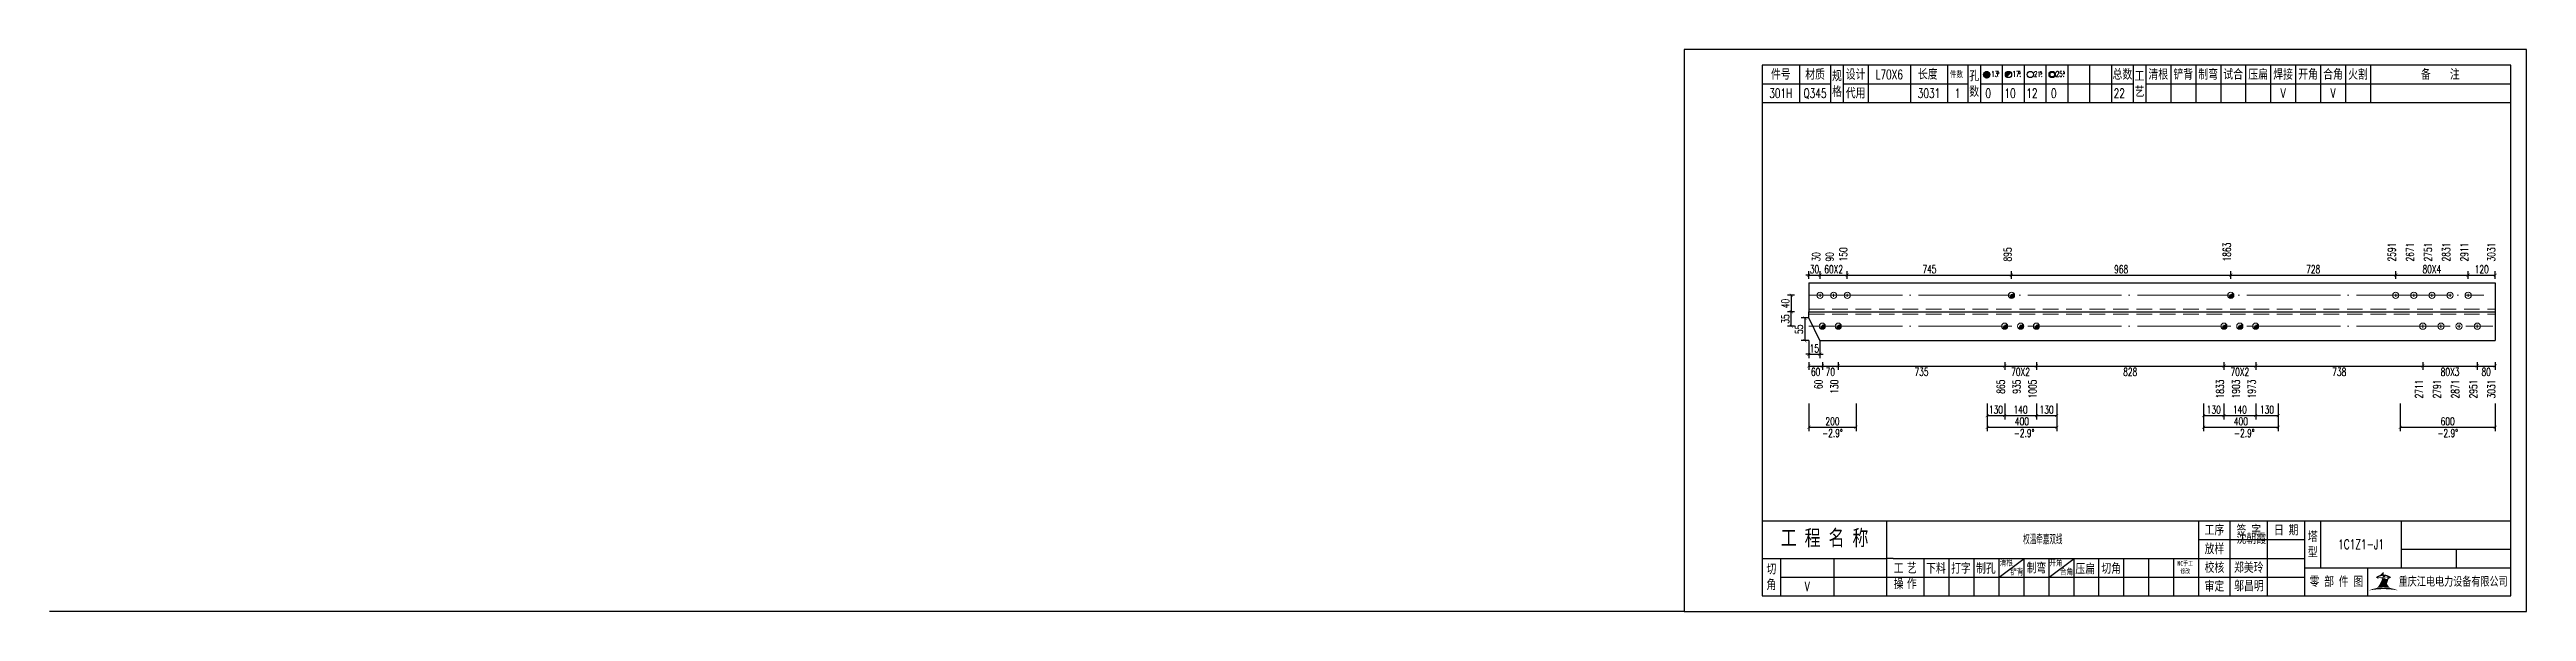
# Model space of a CAD drawing. Header units: millimetres. Extents: x -524 to 9570, y -2481 to 180.
# Drawn here: x -524 to 270, y -1200 to -1020 of the extents above; entities that cross this region are included whole.
import ezdxf
from ezdxf.enums import TextEntityAlignment as Align

# ---------------------------------------------------------------- set-up
doc = ezdxf.new("R2010")
doc.units = ezdxf.units.MM
doc.header["$LTSCALE"] = 20
doc.header["$PDMODE"] = 1
doc.linetypes.add('DASHDOT2X', pattern=[1.75, 1.5, -0.125, 0, -0.125])
doc.linetypes.add('HIDDEN', pattern=[0.375, 0.25, -0.125])
for name, color, linetype, lineweight in [('1', 7, 'Continuous', 25), ('11', 1, 'Continuous', 13), ('2', 1, 'HIDDEN', 13), ('5', 7, 'Continuous', 13), ('7', 3, 'DASHDOT2X', 13)]:
    doc.layers.add(name, color=color, linetype=linetype, lineweight=lineweight)
doc.styles.get("Standard").update_dxf_attribs({"font": 'simplex', "width": 0.7, "bigfont": 'gbhzfs.shx'})
doc.styles.add('SYMBOL_TXT', font='txt.shx', dxfattribs={"width": 0.6})
doc.styles.add('TITLE_TXT', font='simplex.shx', dxfattribs={"width": 0.75, "height": 2.5, "bigfont": 'gbhzfs.shx'})
doc.dimstyles.new('dimStyle4', dxfattribs={"dimtxt": 2.5, "dimasz": 1, "dimexe": 1.25, "dimexo": 0, "dimgap": 0.63, "dimtad": 2, "dimzin": 0, "dimdsep": 46, "dimtxsty": 'standard', "dimblk": 'ARCHTICK', "dimblk1": 'ARCHTICK', "dimblk2": 'ARCHTICK', "dimcen": 0.09, "dimadec": 0, "dimazin": 0, "dimtfac": 1, "dimtdec": 1, "dimtix": 1, "dimtmove": 2, "dimatfit": 3, "dimfxl": 0, "dimtolj": 1, "dimtzin": 0, "dimarcsym": 0})
doc.dimstyles.get("Standard").update_dxf_attribs({"dimtxt": 2.5, "dimasz": 1, "dimexe": 1.25, "dimexo": 0, "dimgap": 0.63, "dimtad": 1, "dimzin": 0, "dimdsep": 46, "dimtxsty": 'standard', "dimblk": 'ARCHTICK', "dimblk1": 'ARCHTICK', "dimblk2": 'ARCHTICK', "dimcen": 0.09, "dimadec": 0, "dimazin": 0, "dimtfac": 1, "dimtdec": 1, "dimtix": 1, "dimtmove": 2, "dimatfit": 3, "dimfxl": 0, "dimtolj": 1, "dimtzin": 0, "dimarcsym": 0})
pattern_1 = [(0, (-3, 0), (0, 0.0125), [])]

# ---------------------------------------------------------------- blocks, each defined once
blk = doc.blocks.new('M12_HOLE')
h = blk.add_hatch()
h.set_pattern_fill('LINE', scale=0.1, style=0)
h.set_pattern_definition(pattern_1)
h.paths.add_polyline_path([(-5, 0, 1), (-1, 0, 1)])
at = {"color": 7}
blk.add_circle((-3, 0), 2, dxfattribs=at)
at = {"color": 7, "attachment_point": 1, "style": 'SYMBOL_TXT'}
for s, insert, char_height, width in [('13\\f??|b0|i0|c0|p54;.', (-0.1170648347537053, 2.110404609075999), 3.5, 5.707453662650948), ('5', (3.739322910876695, 2.264550918150206), 1.8, 2.930899999712656)]:
    blk.add_mtext(s, dxfattribs=dict(at, insert=insert, char_height=char_height, width=width))
blk = doc.blocks.new('M16_HOLE')
h = blk.add_hatch()
h.set_pattern_fill('LINE', scale=0.1, style=0)
h.set_pattern_definition(pattern_1)
h.paths.add_polyline_path([(-1.585786437626905, 1.414213562373095, 0.668178637919299), (-5, 0, 0.198912367379658), (-4.414213562373095, -1.414213562373095)])
at = {"color": 7}
blk.add_circle((-3, 0), 2, dxfattribs=at)
at = {"color": 7, "attachment_point": 1, "style": 'SYMBOL_TXT'}
for s, insert, char_height, width in [('17.', (-0.443935574240129, 2.13042063441452), 3.5, 6.3164), ('5', (3.564570640825252, 2.25180437378188), 1.8, 1.822)]:
    blk.add_mtext(s, dxfattribs=dict(at, insert=insert, char_height=char_height, width=width))
blk = doc.blocks.new('M20_HOLE')
at = {"color": 7}
blk.add_circle((-3, 0), 2, dxfattribs=at)
at = {"color": 7, "attachment_point": 1, "style": 'SYMBOL_TXT'}
for s, insert, char_height, width in [('21.', (-0.6868754558352066, 2.009036737063269), 3.5, 6.0735), ('5', (3.321630759230175, 2.009036737063269), 1.8, 1.4576)]:
    blk.add_mtext(s, dxfattribs=dict(at, insert=insert, char_height=char_height, width=width))
blk = doc.blocks.new('M24_HOLE')
at = {"color": 7}
for radius in [2, 1.5]:
    blk.add_circle((-3, 0), radius, dxfattribs=at)
at = {"color": 7, "attachment_point": 1, "style": 'SYMBOL_TXT'}
for s, insert, char_height, width in [('25.', (-0.6868754558352066, 2.13042063441452), 3.5, 2.4294), ('5', (3.928980201610216, 2.25180437378188), 1.8, 1.9435)]:
    blk.add_mtext(s, dxfattribs=dict(at, insert=insert, char_height=char_height, width=width))
blk = doc.blocks.new('A$C1E394B87')
for p, q in [((270, 180), (0, 180)), ((0, 180), (0, 0)), ((270, 0), (270, 180)), ((0, 0), (270, 0))]:
    blk.add_line(p, q)
blk = doc.blocks.new('JgCard')
h = blk.add_hatch(color=256)
edge = h.paths.add_edge_path()
edge.add_arc((223.8016524729837, -21.84717885384339), 29.00860721842082, 79.81716678233735, 89.27812697573944)
edge.add_arc((224.5325955616654, -21.84717885384339), 29.00860721842082, 90.72187302426055, 100.1828332176626)
edge.add_arc((224.0279874541857, -3.830853464385541), 11.50536553551401, 89.30709440376557, 113.6959925615352, ccw=False)
edge.add_arc((224.3062605804644, -3.830853464385541), 11.50536553551401, 66.30400743846491, 90.69290559623443, ccw=False)
edge = h.paths.add_edge_path()
edge.add_arc((233.0302112674253, 13.18449056462987), 8.873034629199061, 191.5208225546964, 219.6965150385776)
edge.add_arc((215.3040367672247, 13.18449056462987), 8.873034629199061, 320.3034849614224, 348.4791774453036)
edge.add_arc((214.0326012329333, 11.43447699248611), 10.13453382683302, 338.1301204334909, 359.9154198731663)
edge.add_arc((234.3016468017167, 11.43447699248611), 10.13453382683302, 180.0845801266699, 201.8698795665091)
edge.add_line((225.937925765641, 10.90576856469295), (225.6552856147136, 10.35609493506945))
edge.add_arc((224.1679533083088, 7.853493107532699), 3.957321353349253, 91.41975307934291, 127.4827228769255)
edge.add_arc((215.3040367672247, 13.18449056462987), 8.873034629199061, 351.0860103832611, 357.2867084751834)
edge.add_line((222.396322269009, 10.90576856469295), (222.6789624199364, 10.35609493506945))
edge.add_line((222.6789624199364, 10.35609493506945), (221.7697188924139, 10.86032854938844))
edge.add_line((225.6552856147136, 10.35609493506945), (226.5654915637542, 10.86086227359522))
edge.add_arc((224.2330238305049, 7.883670059543192), 3.536460377387214, 93.80567765797379, 121.2894356209631)
edge.add_arc((224.1012242041452, 7.883670059543192), 3.536460377387214, 58.7105643790368, 86.1943223420262)
edge.add_arc((224.1679533083088, 7.853493107532699), 3.957321353349253, 52.53023982105776, 88.60436076552203)
edge.add_arc((233.0302112674253, 13.18449056462987), 8.873034629199061, 182.7132915248167, 188.9137221835162)
edge.add_line((224.1671240173246, 11.44943760304955), (224.1671240173246, 11.41951638194644))
blk.add_hatch(color=256).paths.add_polyline_path([(224.1671240173246, 11.41951638190653, 0.09534363958971465), (224.8964730213393, 7.65936347788454, -0.02857973389665951), (226.2029576453306, 7.517096850535836, -0.1235627947319866), (224.3359488967444, 11.41233217421416, -0.1204986991669159), (225.937925765641, 10.90576856469295), (225.6552856147136, 10.35609493506945), (226.5654915637542, 10.86086227359522, 0.5402417223769541), (226.575360567148, 10.99431825130466, 0.158715983985349), (224.2643381876442, 11.80964050730302, -0.02706108524003999), (224.1671240173246, 12.76445731824299, -0.02706225299216489), (224.0699034296731, 11.80959959181416, 0.1586661026302013), (221.7598355252794, 10.99377351487396, 0.5401762534625951), (221.7697205382283, 10.86032763670437, -5.881062471050359e-06), (221.7697188924139, 10.86032854938844), (222.6789624199364, 10.35609493506945), (222.396322269009, 10.90576856469295, -0.1204986991669226), (223.9982991379056, 11.41233217421416, -0.1235627947319868), (222.1312903893195, 7.517096850535836, -0.0285797338966575), (223.4377750133108, 7.65936347788454, 0.09534363958971454)])
for p, q in [((265, 175), (25, 175)), ((25, 175), (25, 5)), ((37, 175), (37, 163)), ((47, 175), (47, 163)), ((51, 175), (51, 163)), ((59, 175), (59, 163)), ((72.61005959575064, 175), (72.61005959575061, 163)), ((84.43573710762382, 175), (84.43573710762382, 163)), ((91, 175), (91, 163)), ((95, 175), (95, 163)), ((102, 175), (102, 163)), ((109, 175), (109, 163)), ((116, 175), (116, 163)), ((123, 175), (123, 163)), ((130, 175), (130, 163)), ((137, 175), (137, 163)), ((144, 175), (144, 163)), ((148, 175), (148, 163)), ((156, 175), (156, 163)), ((164, 175), (164, 163)), ((172, 175), (172, 163)), ((180, 175), (180, 163)), ((188, 175), (188, 163)), ((196, 175), (196, 163)), ((204, 175), (204, 163)), ((212, 175), (212, 163)), ((220, 175), (220, 163)), ((265, 5), (265, 175)), ((25, 169), (47, 169)), ((51, 168.9999999999999), (91, 168.9999999999999)), ((95, 168.9999999999999), (144, 168.9999999999999)), ((148, 169), (265, 169)), ((25, 163), (265, 163)), ((25, 29), (265, 29)), ((65, 17), (65, 29)), ((165, 5), (165, 29)), ((175, 5), (175, 29)), ((187, 5), (187, 29)), ((199, 5), (199, 29)), ((204, 29), (204, 14)), ((230, 14), (230, 29)), ((25, 17), (65, 17)), ((31, 5), (31, 17)), ((48, 17), (48, 5)), ((65, 5), (65, 17)), ((67, 17), (65, 17)), ((67, 17), (165, 17)), ((77, 5), (77, 17)), ((85, 5), (85, 17)), ((93, 5), (93, 17)), ((101, 5), (101, 17)), ((101, 11), (109, 17)), ((109, 5), (109, 17)), ((117, 5), (117, 17)), ((117, 11), (125, 17)), ((125, 5), (125, 17)), ((133, 5), (133, 17)), ((141, 5), (141, 17)), ((149, 5), (149, 17)), ((157, 5), (157, 17)), ((165, 23), (199, 23)), ((165, 17), (199, 17)), ((230, 20), (265, 20)), ((247.5, 20), (247.5, 14)), ((31, 11), (65, 11)), ((65, 11), (165, 11)), ((165, 11), (199, 11)), ((199, 14), (265, 14)), ((219.0802760739607, 14), (219.0802760739607, 5)), ((25, 5), (265, 5))]:
    blk.add_line(p, q)
blk.add_lwpolyline([(96.0334779468642, 171.9855941999696, -1), (98.0334779468642, 171.9855941999696, -1)], format="xyb", close=True)
for p in [(65.8050297978753, 166), (145, 96)]:
    blk.add_point(p)
blk.add_blockref('A$C1E394B87', (0, 0))
at = {"xscale": 0.5, "yscale": 0.5, "zscale": 0.5}
for name, p in [('M12_HOLE', (98.5334779468642, 171.9855941999696)), ('M16_HOLE', (105.5, 171.9999999999999)), ('M20_HOLE', (112.5, 171.9999999999999)), ('M24_HOLE', (119.5, 171.9999999999999))]:
    blk.add_blockref(name, p, dxfattribs=at)
at = {"attachment_point": 5, "style": 'TITLE_TXT'}
for s, insert, char_height, width in [('{\\fSimHei|b0|i0|c134|p2;件号}', (31, 172), 3, 15), ('{\\fSimHei|b0|i0|c134|p2;材质}', (42, 172), 3, 8), ('{\\fSimHei|b0|i0|c134|p2;规格}', (49, 169), 3, 4), ('{\\fSimHei|b0|i0|c134|p2;代用}', (55, 166), 3, 8), ('{\\fSimHei|b0|i0|c134|p2;设计}', (55, 171.9999999999999), 3, 8.000000000000014), ('{\\fSimHei|b0|i0|c134|p2;长度}', (78.11684221050325, 172.0531705390044), 3, 8), ('{\\fSimHei|b0|i0|c134|p2;件数}', (87.3041250533895, 171.9999999999999), 2, 8.8244), ('{\\fSimHei|b0|i0|c134|p2;孔数}', (93, 169), 3, 4), ('{\\fSimHei|b0|i0|c134|p2;总数}', (140.5, 171.9999999999999), 3, 7), ('{\\fSimHei|b0|i0|c134|p2;工\\P艺}', (146, 169), 3, 4), ('{\\fSimHei|b0|i0|c134|p2;清根}', (152, 172), 3, 8), ('{\\fSimHei|b0|i0|c134|p2;铲背}', (160, 172), 3, 8), ('{\\fSimHei|b0|i0|c134|p2;制弯}', (168, 172), 3, 8.000000000000028), ('{\\fSimHei|b0|i0|c134|p2;试合}', (176, 172), 3, 8), ('{\\fSimHei|b0|i0|c134|p2;压扁}', (184, 172), 3, 8), ('{\\fSimHei|b0|i0|c134|p2;焊接}', (192, 172), 3, 8), ('{\\fSimHei|b0|i0|c134|p2;开角}', (200, 172), 3, 8.000000000000057), ('{\\fSimHei|b0|i0|c134|p2;合角}', (208, 172), 3, 8), ('{\\fSimHei|b0|i0|c134|p2;火割}', (216, 172), 3, 8), ('{\\fSimHei|b0|i0|c134|p2;备    注}', (242.3967818627186, 171.9765054582008), 3, 22), ('{\\fSimHei|b0|i0|c134|p2;工 程 名 称}', (45.04268864723963, 23.33842704880232), 5, 47.33333333333334), ('{\\fSimHei|b0|i0|c134|p2;工序}', (170, 26), 3, 10), ('{\\fSimHei|b0|i0|c134|p2;签 字}', (181, 26), 3, 12), ('{\\fSimHei|b0|i0|c134|p2;^I沈朝霞}', (181.0520504248258, 23.27747906449889), 3, 12), ('{\\fSimHei|b0|i0|c134|p2;日 期}', (193, 26), 3, 12), ('{\\fSimHei|b0|i0|c134|p2;塔\\P型}', (201.5, 21.5), 3, 5.000000000000028), ('{\\fSimHei|b0|i0|c134|p2;艺\\P作}', (73.01340619218274, 11.29930144135182), 3, 6.000000000000004), ('{\\fSimHei|b0|i0|c134|p2;打字}', (88.74376492044746, 13.75191016783555), 3, 8), ('{\\fSimHei|b0|i0|c134|p2;清根}', (103.3080888185272, 15.56254542211099), 2, 8), ('{\\fSimHei|b0|i0|c134|p2;制弯}', (112.9524832210667, 13.86807755023182), 3, 8.000000000000028), ('{\\fSimHei|b0|i0|c134|p2;开角}', (119.2123351337376, 15.54156681030855), 2, 8.000000000000057), ('{\\fSimHei|b0|i0|c134|p2;NC手工修改}', (160.6311373906198, 14.05820252967675), 1.5, 6.204069777279955), ('{\\fSimHei|b0|i0|c134|p2;放样}', (170, 20), 3, 10), ('{\\fSimHei|b0|i0|c134|p2;校核}', (170, 14), 3, 10.00000000000003), ('{\\fSimHei|b0|i0|c134|p2;郑美玲}', (181, 14), 3, 12), ('{\\fSimHei|b0|i0|c134|p2;切\\P角}', (28, 11), 3, 6.000000000000004), ('{\\fSimHei|b0|i0|c134|p2;工\\P操}', (68.78408056366106, 11.29930144135182), 3, 6.000000000000004), ('{\\fSimHei|b0|i0|c134|p2;下料}', (80.74376492044746, 13.75191016783555), 3, 8), ('{\\fSimHei|b0|i0|c134|p2;制孔}', (96.74376492044746, 13.75191016783555), 3, 8.000000000000028), ('{\\fSimHei|b0|i0|c134|p2;铲背}', (106.6982872637203, 12.58010217278223), 2, 8), ('{\\fSimHei|b0|i0|c134|p2;合角}', (122.601153766583, 12.67610618408509), 2, 8), ('{\\fSimHei|b0|i0|c134|p2;压扁}', (128.5896913500159, 13.56672241423536), 3, 8), ('{\\fSimHei|b0|i0|c134|p2;切角}', (136.8970089545677, 13.6938446517654), 3, 8), ('{\\fSimHei|b0|i0|c134|p2;审定}', (170, 8), 3, 10), ('{\\fSimHei|b0|i0|c134|p2;邬昌明}', (181.0428184060297, 8.12303372435349), 3, 12), ('{\\fSimHei|b0|i0|c134|p2;零 部 件 图}', (209.0827348158753, 9.5), 3, 30.76131175444226), ('{\\fSimHei|b0|i0|c134|p2;重庆江电电力设备有限公司}', (246.5086378857131, 9.475432444103376), 2.772000000000001, 63.29400000000002)]:
    blk.add_mtext(s, dxfattribs=dict(at, insert=insert, char_height=char_height, width=width))
blk = doc.blocks.new('M16')
for p, q in [((-0.7071067811865476, -0.7071067811865476), (0.7071067811865475, 0.7071067811865475)), ((-0.4, 4.898425415289509e-17), (0.4, 0)), ((2.449212707644755e-17, 0.4), (0, -0.4))]:
    blk.add_line(p, q)
blk.add_circle((0, 0), 1)
for centre, radius, end in [((0, 0), 0.8, 45.00000000000001), ((0, 0), 0.6, 45.00000000000001), ((0, 0), 0.4, 45.00000000000001), ((-5.551115123125783e-17, -5.551115123125783e-17), 0.2, 45)]:
    blk.add_arc(centre, radius, 225, end)
blk = doc.blocks.new('M20')
for p, q in [((-0.5, 0), (0.5, 0)), ((0, -0.5), (0, 0.5))]:
    blk.add_line(p, q)
blk.add_circle((0, 0), 1)
blk = doc.blocks.new('_ArchTick')
at = {"color": 0, "linetype": 'ByBlock', "const_width": 0.15}
blk.add_lwpolyline([(-0.5, -0.5), (0.5, 0.5)], dxfattribs=at)
blk = doc.blocks.new('*D849')
at = {"layer": '11', "color": 0, "lineweight": -2}
for p, q in [((39.99999629678496, -1120.125012380202), (39.99999629678496, -1122.625012380202)), ((39.99999629678496, -1121.375012380202), (44.35552063073192, -1121.375012380202)), ((44.35552063073192, -1120.125012380202), (44.35552063073192, -1122.625012380202))]:
    blk.add_line(p, q, dxfattribs=at)
at = {"layer": 'Defpoints', "color": 0}
for p in [(39.99999629678496, -1120.125012380202), (44.35552063073192, -1120.125012380202), (44.35552063073192, -1121.375012380202)]:
    blk.add_point(p, dxfattribs=at)
at = {"layer": '11', "color": 0, "lineweight": -2, "rotation": 180}
blk.add_blockref('_ArchTick', (39.99999629678496, -1121.375012380202), dxfattribs=at)
at = {"layer": '11', "color": 0, "lineweight": -2}
blk.add_blockref('_ArchTick', (44.35552063073192, -1121.375012380202), dxfattribs=at)
at = {"layer": '11', "color": 0, "insert": (42.17775846375844, -1123.255012380202), "char_height": 2.5, "attachment_point": 5}
blk.add_mtext('\\A1;60', dxfattribs=at)
blk = doc.blocks.new('*D850')
at = {"layer": '11', "color": 0, "lineweight": -2}
for p, q in [((44.35552063073192, -1120.125012380202), (44.35552063073192, -1122.625012380202)), ((44.35552063073192, -1121.375012380202), (49.43696568700398, -1121.375012380202)), ((49.43696568700398, -1120.125012380202), (49.43696568700398, -1122.625012380202))]:
    blk.add_line(p, q, dxfattribs=at)
at = {"layer": 'Defpoints', "color": 0}
for p in [(44.35552063073192, -1120.125012380202), (49.43696568700398, -1120.125012380202), (49.43696568700398, -1121.375012380202)]:
    blk.add_point(p, dxfattribs=at)
at = {"layer": '11', "color": 0, "lineweight": -2, "rotation": 180}
blk.add_blockref('_ArchTick', (44.35552063073192, -1121.375012380202), dxfattribs=at)
at = {"layer": '11', "color": 0, "lineweight": -2}
blk.add_blockref('_ArchTick', (49.43696568700398, -1121.375012380202), dxfattribs=at)
at = {"layer": '11', "color": 0, "insert": (46.89624315886795, -1123.255012380202), "char_height": 2.5, "attachment_point": 5}
blk.add_mtext('\\A1;70', dxfattribs=at)
blk = doc.blocks.new('*D851')
at = {"layer": '11', "color": 0, "lineweight": -2}
for p, q in [((49.43696568700398, -1120.125012380202), (49.43696568700398, -1122.625012380202)), ((49.43696568700398, -1121.375012380202), (102.7921387778624, -1121.375012380202)), ((102.7921387778624, -1120.125012380202), (102.7921387778624, -1122.625012380202))]:
    blk.add_line(p, q, dxfattribs=at)
at = {"layer": 'Defpoints', "color": 0}
for p in [(49.43696568700398, -1120.125012380202), (102.7921387778624, -1120.125012380202), (102.7921387778624, -1121.375012380202)]:
    blk.add_point(p, dxfattribs=at)
at = {"layer": '11', "color": 0, "lineweight": -2, "rotation": 180}
blk.add_blockref('_ArchTick', (49.43696568700398, -1121.375012380202), dxfattribs=at)
at = {"layer": '11', "color": 0, "lineweight": -2}
blk.add_blockref('_ArchTick', (102.7921387778624, -1121.375012380202), dxfattribs=at)
at = {"layer": '11', "color": 0, "insert": (76.1145522324332, -1123.255012380202), "char_height": 2.5, "attachment_point": 5}
blk.add_mtext('\\A1;735', dxfattribs=at)
blk = doc.blocks.new('*D852')
at = {"layer": '11', "color": 0, "lineweight": -2}
for p, q in [((102.7921387778624, -1120.125012380202), (102.7921387778624, -1122.625012380202)), ((102.7921387778624, -1121.375012380202), (112.9550288904065, -1121.375012380202)), ((112.9550288904065, -1120.125012380202), (112.9550288904065, -1122.625012380202))]:
    blk.add_line(p, q, dxfattribs=at)
at = {"layer": 'Defpoints', "color": 0}
for p in [(102.7921387778624, -1120.125012380202), (112.9550288904065, -1120.125012380202), (112.9550288904065, -1121.375012380202)]:
    blk.add_point(p, dxfattribs=at)
at = {"layer": '11', "color": 0, "lineweight": -2, "rotation": 180}
blk.add_blockref('_ArchTick', (102.7921387778624, -1121.375012380202), dxfattribs=at)
at = {"layer": '11', "color": 0, "lineweight": -2}
blk.add_blockref('_ArchTick', (112.9550288904065, -1121.375012380202), dxfattribs=at)
at = {"layer": '11', "color": 0, "insert": (107.8735838341345, -1123.255012380202), "char_height": 2.5, "attachment_point": 5}
blk.add_mtext('\\A1;70X2', dxfattribs=at)
blk = doc.blocks.new('*D853')
at = {"layer": '11', "color": 0, "lineweight": -2}
for p, q in [((112.9550288904065, -1120.125012380202), (112.9550288904065, -1122.625012380202)), ((112.9550288904065, -1121.375012380202), (173.061264698883, -1121.375012380202)), ((173.061264698883, -1120.125012380202), (173.061264698883, -1122.625012380202))]:
    blk.add_line(p, q, dxfattribs=at)
at = {"layer": 'Defpoints', "color": 0}
for p in [(112.9550288904065, -1120.125012380202), (173.061264698883, -1120.125012380202), (173.061264698883, -1121.375012380202)]:
    blk.add_point(p, dxfattribs=at)
at = {"layer": '11', "color": 0, "lineweight": -2, "rotation": 180}
blk.add_blockref('_ArchTick', (112.9550288904065, -1121.375012380202), dxfattribs=at)
at = {"layer": '11', "color": 0, "lineweight": -2}
blk.add_blockref('_ArchTick', (173.061264698883, -1121.375012380202), dxfattribs=at)
at = {"layer": '11', "color": 0, "insert": (143.0081467946447, -1123.255012380202), "char_height": 2.5, "attachment_point": 5}
blk.add_mtext('\\A1;828', dxfattribs=at)
blk = doc.blocks.new('*D854')
at = {"layer": '11', "color": 0, "lineweight": -2}
for p, q in [((173.061264698883, -1120.125012380202), (173.061264698883, -1122.625012380202)), ((173.061264698883, -1121.375012380202), (183.2241548114271, -1121.375012380202)), ((183.2241548114271, -1120.125012380202), (183.2241548114271, -1122.625012380202))]:
    blk.add_line(p, q, dxfattribs=at)
at = {"layer": 'Defpoints', "color": 0}
for p in [(173.061264698883, -1120.125012380202), (183.2241548114271, -1120.125012380202), (183.2241548114271, -1121.375012380202)]:
    blk.add_point(p, dxfattribs=at)
at = {"layer": '11', "color": 0, "lineweight": -2, "rotation": 180}
blk.add_blockref('_ArchTick', (173.061264698883, -1121.375012380202), dxfattribs=at)
at = {"layer": '11', "color": 0, "lineweight": -2}
blk.add_blockref('_ArchTick', (183.2241548114271, -1121.375012380202), dxfattribs=at)
at = {"layer": '11', "color": 0, "insert": (178.142709755155, -1123.255012380202), "char_height": 2.5, "attachment_point": 5}
blk.add_mtext('\\A1;70X2', dxfattribs=at)
blk = doc.blocks.new('*D855')
at = {"layer": '11', "color": 0, "lineweight": -2}
for p, q in [((183.2241548114271, -1120.125012380202), (183.2241548114271, -1122.625012380202)), ((183.2241548114271, -1121.375012380202), (236.7971041189812, -1121.375012380202)), ((236.7971041189812, -1120.125012380202), (236.7971041189812, -1122.625012380202))]:
    blk.add_line(p, q, dxfattribs=at)
at = {"layer": 'Defpoints', "color": 0}
for p in [(183.2241548114271, -1120.125012380202), (236.7971041189812, -1120.125012380202), (236.7971041189812, -1121.375012380202)]:
    blk.add_point(p, dxfattribs=at)
at = {"layer": '11', "color": 0, "lineweight": -2, "rotation": 180}
blk.add_blockref('_ArchTick', (183.2241548114271, -1121.375012380202), dxfattribs=at)
at = {"layer": '11', "color": 0, "lineweight": -2}
blk.add_blockref('_ArchTick', (236.7971041189812, -1121.375012380202), dxfattribs=at)
at = {"layer": '11', "color": 0, "insert": (210.0106294652041, -1123.255012380202), "char_height": 2.5, "attachment_point": 5}
blk.add_mtext('\\A1;738', dxfattribs=at)
blk = doc.blocks.new('*D856')
at = {"layer": '11', "color": 0, "lineweight": -2}
for p, q in [((236.7971041189812, -1120.125012380202), (236.7971041189812, -1122.625012380202)), ((236.7971041189812, -1121.375012380202), (254.2192014547727, -1121.375012380202)), ((254.2192014547727, -1120.125012380202), (254.2192014547727, -1122.625012380202))]:
    blk.add_line(p, q, dxfattribs=at)
at = {"layer": 'Defpoints', "color": 0}
for p in [(236.7971041189812, -1120.125012380202), (254.2192014547727, -1120.125012380202), (254.2192014547727, -1121.375012380202)]:
    blk.add_point(p, dxfattribs=at)
at = {"layer": '11', "color": 0, "lineweight": -2, "rotation": 180}
blk.add_blockref('_ArchTick', (236.7971041189812, -1121.375012380202), dxfattribs=at)
at = {"layer": '11', "color": 0, "lineweight": -2}
blk.add_blockref('_ArchTick', (254.2192014547727, -1121.375012380202), dxfattribs=at)
at = {"layer": '11', "color": 0, "insert": (245.508152786877, -1123.255012380202), "char_height": 2.5, "attachment_point": 5}
blk.add_mtext('\\A1;80X3', dxfattribs=at)
blk = doc.blocks.new('*D857')
at = {"layer": '11', "color": 0, "lineweight": -2}
for p, q in [((254.2192014547727, -1120.125012380202), (254.2192014547727, -1122.625012380202)), ((254.2192014547727, -1121.375012380202), (259.999996296785, -1121.375012380202)), ((259.999996296785, -1120.125012380202), (259.999996296785, -1122.625012380202))]:
    blk.add_line(p, q, dxfattribs=at)
at = {"layer": 'Defpoints', "color": 0}
for p in [(254.2192014547727, -1120.125012380202), (259.999996296785, -1120.125012380202), (259.999996296785, -1121.375012380202)]:
    blk.add_point(p, dxfattribs=at)
at = {"layer": '11', "color": 0, "lineweight": -2, "rotation": 180}
blk.add_blockref('_ArchTick', (254.2192014547727, -1121.375012380202), dxfattribs=at)
at = {"layer": '11', "color": 0, "lineweight": -2}
blk.add_blockref('_ArchTick', (259.999996296785, -1121.375012380202), dxfattribs=at)
at = {"layer": '11', "color": 0, "insert": (257.1095988757788, -1123.255012380202), "char_height": 2.5, "attachment_point": 5}
blk.add_mtext('\\A1;80', dxfattribs=at)
blk = doc.blocks.new('*D858')
at = {"layer": '11', "color": 0, "lineweight": -2}
for p, q in [((39.99999629678496, -1092.250012380202), (38.99999629678496, -1092.250012380202)), ((39.99999629678496, -1093.500012380202), (39.99999629678496, -1091.000012380202)), ((39.99999629678496, -1092.250012380202), (43.59999629678532, -1092.250012380202)), ((43.59999629678532, -1093.500012380202), (43.59999629678532, -1091.000012380202)), ((43.59999629678532, -1092.250012380202), (44.59999629678532, -1092.250012380202))]:
    blk.add_line(p, q, dxfattribs=at)
at = {"layer": 'Defpoints', "color": 0}
for p in [(39.99999629678496, -1093.500012380202), (43.59999629678532, -1092.250012380202), (43.59999629678532, -1093.500012380202)]:
    blk.add_point(p, dxfattribs=at)
at = {"layer": '11', "color": 0, "lineweight": -2}
blk.add_blockref('_ArchTick', (39.99999629678496, -1092.250012380202), dxfattribs=at)
at = {"layer": '11', "color": 0, "lineweight": -2, "rotation": 180}
blk.add_blockref('_ArchTick', (43.59999629678532, -1092.250012380202), dxfattribs=at)
at = {"layer": '11', "color": 0, "insert": (41.79999629678514, -1090.370012380202), "char_height": 2.5, "attachment_point": 5}
blk.add_mtext('\\A1;30', dxfattribs=at)
blk = doc.blocks.new('*D865')
at = {"layer": '11', "color": 0, "lineweight": -2}
for p, q in [((39.99999629678496, -1105.982155237345), (37.49999629678496, -1105.982155237345)), ((38.74999629678496, -1105.982155237345), (38.74999629678496, -1113.250012380202)), ((39.99999629678496, -1113.250012380202), (37.49999629678496, -1113.250012380202))]:
    blk.add_line(p, q, dxfattribs=at)
at = {"layer": 'Defpoints', "color": 0}
for p in [(39.99999629678496, -1105.982155237345), (38.74999629678496, -1113.250012380202), (39.99999629678496, -1113.250012380202)]:
    blk.add_point(p, dxfattribs=at)
at = {"layer": '11', "color": 0, "lineweight": -2}
for p, rotation in [((38.74999629678496, -1105.982155237345), 90), ((38.74999629678496, -1113.250012380202), 270)]:
    blk.add_blockref('_ArchTick', p, dxfattribs=dict(at, rotation=rotation))
at = {"layer": '11', "color": 0, "insert": (36.86999629678513, -1109.616083808774), "char_height": 2.5, "attachment_point": 5, "rotation": 90}
blk.add_mtext('\\A1;55', dxfattribs=at)
blk = doc.blocks.new('*D866')
at = {"layer": '11', "color": 0, "lineweight": -2}
for p, q in [((39.99999629678496, -1117.625012380202), (38.99999629678496, -1117.625012380202)), ((39.99999629678496, -1113.250012380202), (39.99999629678496, -1118.875012380202)), ((39.99999629678496, -1117.625012380202), (43.56785343964293, -1117.625012380202)), ((43.56785343964293, -1113.250012380202), (43.56785343964293, -1118.875012380202)), ((43.56785343964293, -1117.625012380202), (44.56785343964293, -1117.625012380202))]:
    blk.add_line(p, q, dxfattribs=at)
at = {"layer": 'Defpoints', "color": 0}
for p in [(39.99999629678496, -1113.250012380202), (43.56785343964293, -1113.250012380202), (43.56785343964293, -1117.625012380202)]:
    blk.add_point(p, dxfattribs=at)
at = {"layer": '11', "color": 0, "lineweight": -2}
blk.add_blockref('_ArchTick', (39.99999629678496, -1117.625012380202), dxfattribs=at)
at = {"layer": '11', "color": 0, "lineweight": -2, "rotation": 180}
blk.add_blockref('_ArchTick', (43.56785343964293, -1117.625012380202), dxfattribs=at)
at = {"layer": '11', "color": 0, "insert": (41.78392486821394, -1115.745012380202), "char_height": 2.5, "attachment_point": 5}
blk.add_mtext('\\A1;15', dxfattribs=at)
blk = doc.blocks.new('*D868')
at = {"layer": '1', "color": 0, "lineweight": -2}
for p, q in [((35.37499629678496, -1098.714298094488), (33.12499629678496, -1098.714298094488)), ((34.37499629678496, -1098.714298094488), (34.37499629678496, -1104.000012380202)), ((35.37499629678496, -1104.000012380202), (33.12499629678496, -1104.000012380202))]:
    blk.add_line(p, q, dxfattribs=at)
at = {"layer": 'Defpoints', "color": 0}
for p in [(35.37499629678496, -1098.714298094488), (34.37499629678496, -1104.000012380202), (35.37499629678496, -1104.000012380202)]:
    blk.add_point(p, dxfattribs=at)
at = {"layer": '1', "color": 0, "lineweight": -2}
for p, rotation in [((34.37499629678496, -1098.714298094488), 90), ((34.37499629678496, -1104.000012380202), 270)]:
    blk.add_blockref('_ArchTick', p, dxfattribs=dict(at, rotation=rotation))
at = {"layer": '1', "color": 0, "insert": (32.49499629678514, -1101.357155237345), "char_height": 2.5, "attachment_point": 5, "rotation": 90}
blk.add_mtext('\\A1;40', dxfattribs=at)

msp = doc.modelspace()

# ---------------------------------------------------------------- linework, layer by layer
at = {"layer": '1'}
for p, q in [((39.99999629678496, -1094.750012380202), (39.99999629678496, -1104.000012380202)), ((39.99999629678496, -1094.750012380202), (259.999996296785, -1094.750012380202)), ((259.999996296785, -1094.750012380202), (259.999996296785, -1113.250012380202)), ((39.99999629678496, -1105.982155237345), (39.99999629678496, -1104.000012380202)), ((39.99999629678496, -1104.000012380202), (259.999996296785, -1104.000012380202)), ((43.56785343964293, -1113.250012380202), (39.99999629678496, -1105.982155237345)), ((43.56785343964293, -1113.250012380202), (259.999996296785, -1113.250012380202)), ((0, -1200), (-523.8451636983227, -1200))]:
    msp.add_line(p, q, dxfattribs=at)
at = {"layer": '2'}
for p, q in [((39.99999629678496, -1103.207155237345), (259.999996296785, -1103.207155237345)), ((39.99999629678496, -1104.792869523059), (259.999996296785, -1104.792869523059))]:
    msp.add_line(p, q, dxfattribs=at)
at = {"layer": '7'}
for p, q in [((39.99999629678496, -1098.714298094488), (256.3155185654759, -1098.714298094488)), ((39.99999629678496, -1108.625012380202), (259.2192014547727, -1108.625012380202))]:
    msp.add_line(p, q, dxfattribs=at)

# ---------------------------------------------------------------- block references
at = {"layer": '1'}
msp.add_blockref('JgCard', (-3.703215043060482e-06, -1200.000012380202), dxfattribs=at)
at = {"layer": '5'}
for name, p in [('M20', (43.59999629678532, -1098.714298094488)), ('M20', (47.95552063073228, -1098.714298094488)), ('M20', (52.31104496467924, -1098.714298094488)), ('M16', (104.9699009448359, -1098.714298094488)), ('M16', (175.2390268658564, -1098.714298094488)), ('M20', (228.0860554510873, -1098.714298094488)), ('M20', (233.8934212296845, -1098.714298094488)), ('M20', (239.7007870082816, -1098.714298094488)), ('M20', (245.5081527868788, -1098.714298094488)), ('M20', (251.3155185654759, -1098.714298094488)), ('M16', (44.35552063073192, -1108.625012380202)), ('M16', (49.43696568700398, -1108.625012380202)), ('M16', (102.7921387778624, -1108.625012380202)), ('M16', (107.8735838341345, -1108.625012380202)), ('M16', (112.9550288904065, -1108.625012380202)), ('M16', (173.061264698883, -1108.625012380202)), ('M16', (178.142709755155, -1108.625012380202)), ('M16', (183.2241548114271, -1108.625012380202)), ('M20', (236.7971041189812, -1108.625012380202)), ('M20', (242.6044698975784, -1108.625012380202)), ('M20', (248.4118356761755, -1108.625012380202)), ('M20', (254.2192014547727, -1108.625012380202))]:
    msp.add_blockref(name, p, dxfattribs=at)

# ---------------------------------------------------------------- texts
at = {"layer": '1', "width": 0.7}
for s, p in [('L70X6', (65.8050260946602, -1028.000012380202)), ('301H', (30.99999629678496, -1034.000012380202)), ('Q345', (41.99999629678496, -1034.000012380202)), ('3031', (78.52289464847127, -1034.000012380202)), ('1', (87.71786485059602, -1034.000012380202)), ('0', (97.49999629678496, -1034.000012380202)), ('10', (104.499996296785, -1034.000012380202)), ('12', (111.499996296785, -1034.000012380202)), ('0', (118.499996296785, -1034.000012380202)), ('22', (139.499996296785, -1034.000012380202)), ('V', (191.999996296785, -1034.000012380202)), ('V', (207.999996296785, -1034.000012380202)), ('权温牵嘉双线', (114.999996296785, -1177.000012380202)), ('1C1Z1-J1', (216.999996296785, -1178.500012380202)), ('V', (39.49999629678496, -1192.000012380202))]:
    msp.add_text(s, height=3, dxfattribs=at).set_placement(p, align=Align.MIDDLE_CENTER)
for s, p in [('30', (43.59999629678532, -1087.875012380202)), ('90', (47.95552063073228, -1087.875012380202)), ('150', (52.31104496467924, -1087.875012380202)), ('895', (104.9699009448359, -1087.875012380202)), ('1863', (175.2390268658564, -1087.875012380202)), ('2591', (228.0860554510873, -1087.875012380202)), ('2671', (233.8934212296845, -1087.875012380202)), ('2751', (239.7007870082816, -1087.875012380202)), ('2831', (245.5081527868788, -1087.875012380202)), ('2911', (251.3155185654759, -1087.875012380202)), ('3031', (259.999996296785, -1087.875012380202))]:
    msp.add_text(s, height=2.5, rotation=90, dxfattribs=at).set_placement(p)
for s, p in [('60', (44.35552063073192, -1125.750012380202)), ('130', (49.43696568700398, -1125.750012380202)), ('865', (102.7921387778624, -1125.750012380202)), ('935', (107.8735838341345, -1125.750012380202)), ('1005', (112.9550288904065, -1125.750012380202)), ('1833', (173.061264698883, -1125.750012380202)), ('1903', (178.142709755155, -1125.750012380202)), ('1973', (183.2241548114271, -1125.750012380202)), ('2711', (236.7971041189812, -1125.750012380202)), ('2791', (242.6044698975784, -1125.750012380202)), ('2871', (248.4118356761755, -1125.750012380202)), ('2951', (254.2192014547727, -1125.750012380202)), ('3031', (259.999996296785, -1125.750012380202))]:
    msp.add_text(s, height=2.5, rotation=90, dxfattribs=at).set_placement(p, align=Align.RIGHT)
for p in [(47.56757919893425, -1141.625012380202), (108.9959323396943, -1141.625012380202), (179.5679802632185, -1141.625012380202), (244.7556611279688, -1141.625012380202)]:
    msp.add_text('-2.9°', height=2.5, dxfattribs=at).set_placement(p, align=Align.TOP_CENTER)

# ---------------------------------------------------------------- dimensions: what is measured, and where the dimension line sits
at = {"layer": '1'}
dim = msp.add_linear_dim(base=(34.37499629678496, -1104.000012380202), p1=(35.37499629678496, -1098.714298094488), p2=(35.37499629678496, -1104.000012380202), angle=90, text='40', dimstyle='standard', override={"dimtxt": 2.5}, dxfattribs=at)
dim.commit()
dim.dimension.update_dxf_attribs({"geometry": '*D868', "text_midpoint": (32.49499629678514, -1101.357155237345)})
msp.add_linear_dim(base=(34.37499629678496, -1104.000012380202), p1=(35.37499629678496, -1108.625012380202), p2=(35.37499629678496, -1104.000012380202), angle=90, text='35', dimstyle='standard', override={"dimtxt": 2.5}, dxfattribs=at).render()
for base, p1, p2, text in [((55.13516210108355, -1141.000012380202), (39.99999629678496, -1133.375012380202), (55.13516210108355, -1133.375012380202), '200'), ((102.7921387778624, -1137.250012380202), (97.14105787813605, -1133.375012380202), (102.7921387778624, -1133.375012380202), '130'), ((119.4617444547439, -1141.000012380202), (97.14105787813605, -1133.375012380202), (119.4617444547439, -1133.375012380202), '400'), ((112.9550288904065, -1137.250012380202), (102.7921387778624, -1133.375012380202), (112.9550288904065, -1133.375012380202), '140'), ((119.4617444547439, -1137.250012380202), (112.9550288904065, -1133.375012380202), (119.4617444547439, -1133.375012380202), '130'), ((173.061264698883, -1137.250012380202), (166.5115109886974, -1133.375012380202), (173.061264698883, -1133.375012380202), '130'), ((190.4567910980877, -1141.000012380202), (166.5115109886974, -1133.375012380202), (190.4567910980877, -1133.375012380202), '400'), ((183.2241548114271, -1137.250012380202), (173.061264698883, -1133.375012380202), (183.2241548114271, -1133.375012380202), '140'), ((190.4567910980877, -1137.250012380202), (183.2241548114271, -1133.375012380202), (190.4567910980877, -1133.375012380202), '130'), ((259.999996296785, -1141.000012380202), (229.5113259591526, -1133.375012380202), (259.999996296785, -1133.375012380202), '600')]:
    msp.add_linear_dim(base=base, p1=p1, p2=p2, text=text, dimstyle='standard', override={"dimtxt": 2.5}, dxfattribs=at).render()
at = {"layer": '11'}
for base, p1, p2, text, dimstyle, picture, middle in [((43.59999629678532, -1092.250012380202), (39.99999629678496, -1093.500012380202), (43.59999629678532, -1093.500012380202), '30', 'standard', '*D858', (41.79999629678514, -1090.370012380202)), ((43.56785343964293, -1117.625012380202), (39.99999629678496, -1113.250012380202), (43.56785343964293, -1113.250012380202), '15', 'standard', '*D866', (41.78392486821394, -1115.745012380202)), ((44.35552063073192, -1121.375012380202), (39.99999629678496, -1120.125012380202), (44.35552063073192, -1120.125012380202), '60', 'dimStyle4', '*D849', (42.17775846375844, -1123.255012380202)), ((49.43696568700398, -1121.375012380202), (44.35552063073192, -1120.125012380202), (49.43696568700398, -1120.125012380202), '70', 'dimStyle4', '*D850', (46.89624315886795, -1123.255012380202)), ((102.7921387778624, -1121.375012380202), (49.43696568700398, -1120.125012380202), (102.7921387778624, -1120.125012380202), '735', 'dimStyle4', '*D851', (76.1145522324332, -1123.255012380202)), ((112.9550288904065, -1121.375012380202), (102.7921387778624, -1120.125012380202), (112.9550288904065, -1120.125012380202), '70X2', 'dimStyle4', '*D852', (107.8735838341345, -1123.255012380202)), ((173.061264698883, -1121.375012380202), (112.9550288904065, -1120.125012380202), (173.061264698883, -1120.125012380202), '828', 'dimStyle4', '*D853', (143.0081467946447, -1123.255012380202)), ((183.2241548114271, -1121.375012380202), (173.061264698883, -1120.125012380202), (183.2241548114271, -1120.125012380202), '70X2', 'dimStyle4', '*D854', (178.142709755155, -1123.255012380202)), ((236.7971041189812, -1121.375012380202), (183.2241548114271, -1120.125012380202), (236.7971041189812, -1120.125012380202), '738', 'dimStyle4', '*D855', (210.0106294652041, -1123.255012380202)), ((254.2192014547727, -1121.375012380202), (236.7971041189812, -1120.125012380202), (254.2192014547727, -1120.125012380202), '80X3', 'dimStyle4', '*D856', (245.508152786877, -1123.255012380202)), ((259.999996296785, -1121.375012380202), (254.2192014547727, -1120.125012380202), (259.999996296785, -1120.125012380202), '80', 'dimStyle4', '*D857', (257.1095988757788, -1123.255012380202))]:
    dim = msp.add_linear_dim(base=base, p1=p1, p2=p2, text=text, dimstyle=dimstyle, override={"dimtxt": 2.5}, dxfattribs=at)
    dim.commit()
    dim.dimension.update_dxf_attribs({"geometry": picture, "text_midpoint": middle})
for base, p1, p2, text in [((52.31104496467924, -1092.250012380202), (43.59999629678532, -1093.500012380202), (52.31104496467924, -1093.500012380202), '60X2'), ((104.9699009448359, -1092.250012380202), (52.31104496467924, -1093.500012380202), (104.9699009448359, -1093.500012380202), '745'), ((175.2390268658564, -1092.250012380202), (104.9699009448359, -1093.500012380202), (175.2390268658564, -1093.500012380202), '968'), ((228.0860554510873, -1092.250012380202), (175.2390268658564, -1093.500012380202), (228.0860554510873, -1093.500012380202), '728'), ((251.3155185654759, -1092.250012380202), (228.0860554510873, -1093.500012380202), (251.3155185654759, -1093.500012380202), '80X4'), ((259.999996296785, -1092.250012380202), (251.3155185654759, -1093.500012380202), (259.999996296785, -1093.500012380202), '120')]:
    msp.add_linear_dim(base=base, p1=p1, p2=p2, text=text, dimstyle='standard', override={"dimtxt": 2.5}, dxfattribs=at).render()
dim = msp.add_linear_dim(base=(38.74999629678496, -1113.250012380202), p1=(39.99999629678496, -1105.982155237345), p2=(39.99999629678496, -1113.250012380202), angle=90, text='55', dimstyle='standard', override={"dimtxt": 2.5}, dxfattribs=at)
dim.commit()
dim.dimension.update_dxf_attribs({"geometry": '*D865', "text_midpoint": (36.86999629678513, -1109.616083808774)})

doc.saveas('drawing.dxf')
